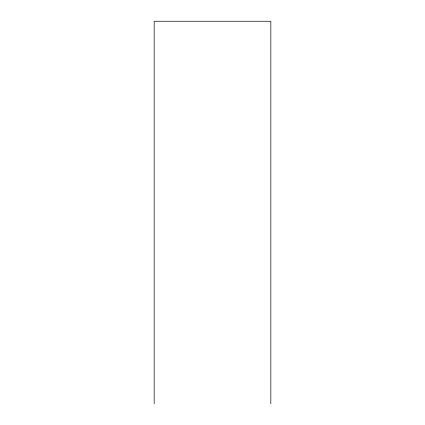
<?xml version="1.0" encoding="UTF-8"?>
<svg xmlns="http://www.w3.org/2000/svg" width="425" height="425" viewBox="0 0 425 425"><rect width="100%" height="100%" fill="white"/><g stroke="black" fill="none" stroke-linecap="round" stroke-linejoin="round"><path stroke-width="0.64" d="M270.837 403.75L270.837 21.25L154.163 21.25L154.163 403.75"/></g></svg>
